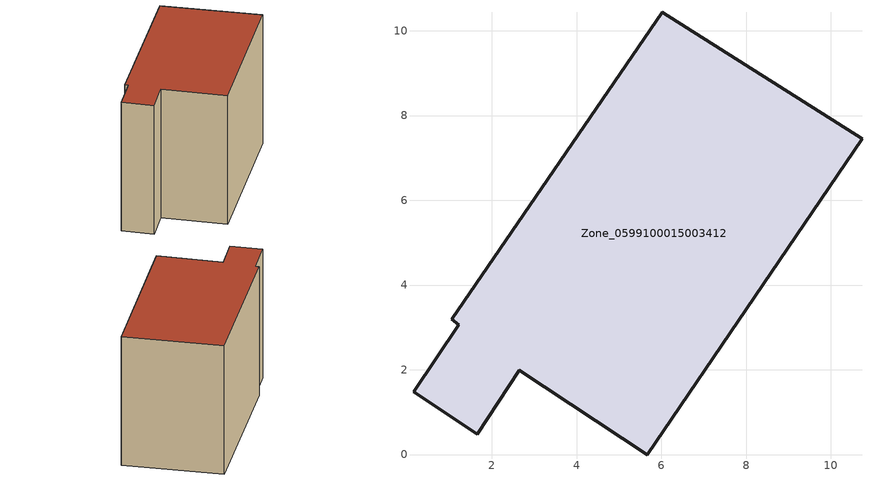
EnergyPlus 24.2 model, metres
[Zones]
Zone_0599100015003412
 floor ground (C_G): 6.02,10.43 10.73,7.46 5.67,0 2.65,1.99 1.66,0.48 0.15,1.48 1.22,3.07 1.05,3.19 z0.93
 wall outside (C_F): 1.05,3.19 1.22,3.07 0.15,1.48 1.66,0.48 2.65,1.99 5.67,0 10.73,7.46 6.02,10.43 1.05,3.19 z0.93:8.76
 roof outside (C_R): 10.73,7.46 6.02,10.43 1.05,3.19 1.22,3.07 0.15,1.48 1.66,0.48 2.65,1.99 5.67,0 z8.76
[BUILDING]
Pand.0599100015003412: North Axis=0; Terrain=City; Loads Convergence Tolerance Value=0.04; Temperature Convergence Tolerance Value=0.4; Solar Distribution=FullExterior; Maximum Number of Warmup Days=25; Minimum Number of Warmup Days=1
[Site:Location]
Rotterdam.The.Hague.AP_ZH_NLD Design_Conditions: Latitude=51.96; Longitude=4.45; Time Zone=1; Elevation=-4.5
[SITE:GROUNDTEMPERATURE:BUILDINGSURFACE]
18, 18, 18, 18, 18, 18, 18, 18, 18, 18, 18, 18
[MATERIAL] Thermal Absorptance=0.9; Solar Absorptance=0.7; Visible Absorptance=0.7
Name | Roughness | Thickness | Conductivity | Density | Specific Heat
G.TI.1965-1974 | MediumSmooth | 0.15 | 0.882353 | 540 | 1210
F.TI.1965-1974 | Rough | 0.3 | 0.697674 | 1920 | 840
R.TI.1965-1974 | MediumRough | 0.2 | 0.232558 | 1500 | 1000
[CONSTRUCTION]
C_G: G.TI.1965-1974
C_F: F.TI.1965-1974
C_R: R.TI.1965-1974
[ZONE]
Zone_0599100015003412: Type=1; Multiplier=1; Ceiling Height=Autocalculate; Volume=Autocalculate; Floor Area=autocalculate; Part of Total Floor Area=Yes
[ZONEINFILTRATION:DESIGNFLOWRATE]
Infil_Zone_0599100015003412: Zone or ZoneList or Space or SpaceList=Zone_0599100015003412; Schedule=AlwaysOn; Design Flow Rate Calculation Method=Flow/Area; Flow Rate per Floor Area=0.003; Constant Term Coefficient=1; Temperature Term Coefficient=0; Velocity Term Coefficient=0; Velocity Squared Term Coefficient=0
[HVACTEMPLATE:ZONE:IDEALLOADSAIRSYSTEM]
Zone_0599100015003412: Maximum Heating Supply Air Temperature=50; Minimum Cooling Supply Air Temperature=13; Maximum Heating Supply Air Humidity Ratio=0.0156; Minimum Cooling Supply Air Humidity Ratio=0.0077; Heating Limit=NoLimit; Cooling Limit=NoLimit; Dehumidification Control Type=ConstantSensibleHeatRatio; Cooling Sensible Heat Ratio=0.7; Dehumidification Setpoint=60; Humidification Control Type=None; Humidification Setpoint=30; Outdoor Air Method=None; Outdoor Air Flow Rate per Person=0.00944; Outdoor Air Flow Rate per Zone Floor Area=0; Outdoor Air Flow Rate per Zone=0; Demand Controlled Ventilation Type=None; Outdoor Air Economizer Type=NoEconomizer; Heat Recovery Type=None; Sensible Heat Recovery Effectiveness=0.7; Latent Heat Recovery Effectiveness=0.65
[ZONECONTROL:THERMOSTAT]
ThermostatControl_Zone_0599100015003412: Zone or ZoneList=Zone_0599100015003412; Control Type Schedule=DualSetpointControlType; Control 1=Thermostat_Zone_0599100015003412; Temperature Difference Between Cutout And Setpoint=0
[THERMOSTATSETPOINT:DUALSETPOINT]
Thermostat_Zone_0599100015003412: Heating Setpoint Temperature Schedule=HeatingSetpoint_Zone_0599100015003412; Cooling Setpoint Temperature Schedule=CoolingSetpoint_Zone_0599100015003412
[SCHEDULE:COMPACT]
HeatingSetpoint_Zone_0599100015003412: Through: 12/31, For: AllDays, Until: 24:00, 21
CoolingSetpoint_Zone_0599100015003412: Through: 12/31, For: AllDays, Until: 24:00, 24
DualSetpointControlType: Through: 12/31, For: AllDays, Until: 24:00, 4
AlwaysOn: Through: 12/31, For: AllDays, Until: 24:00, 1
